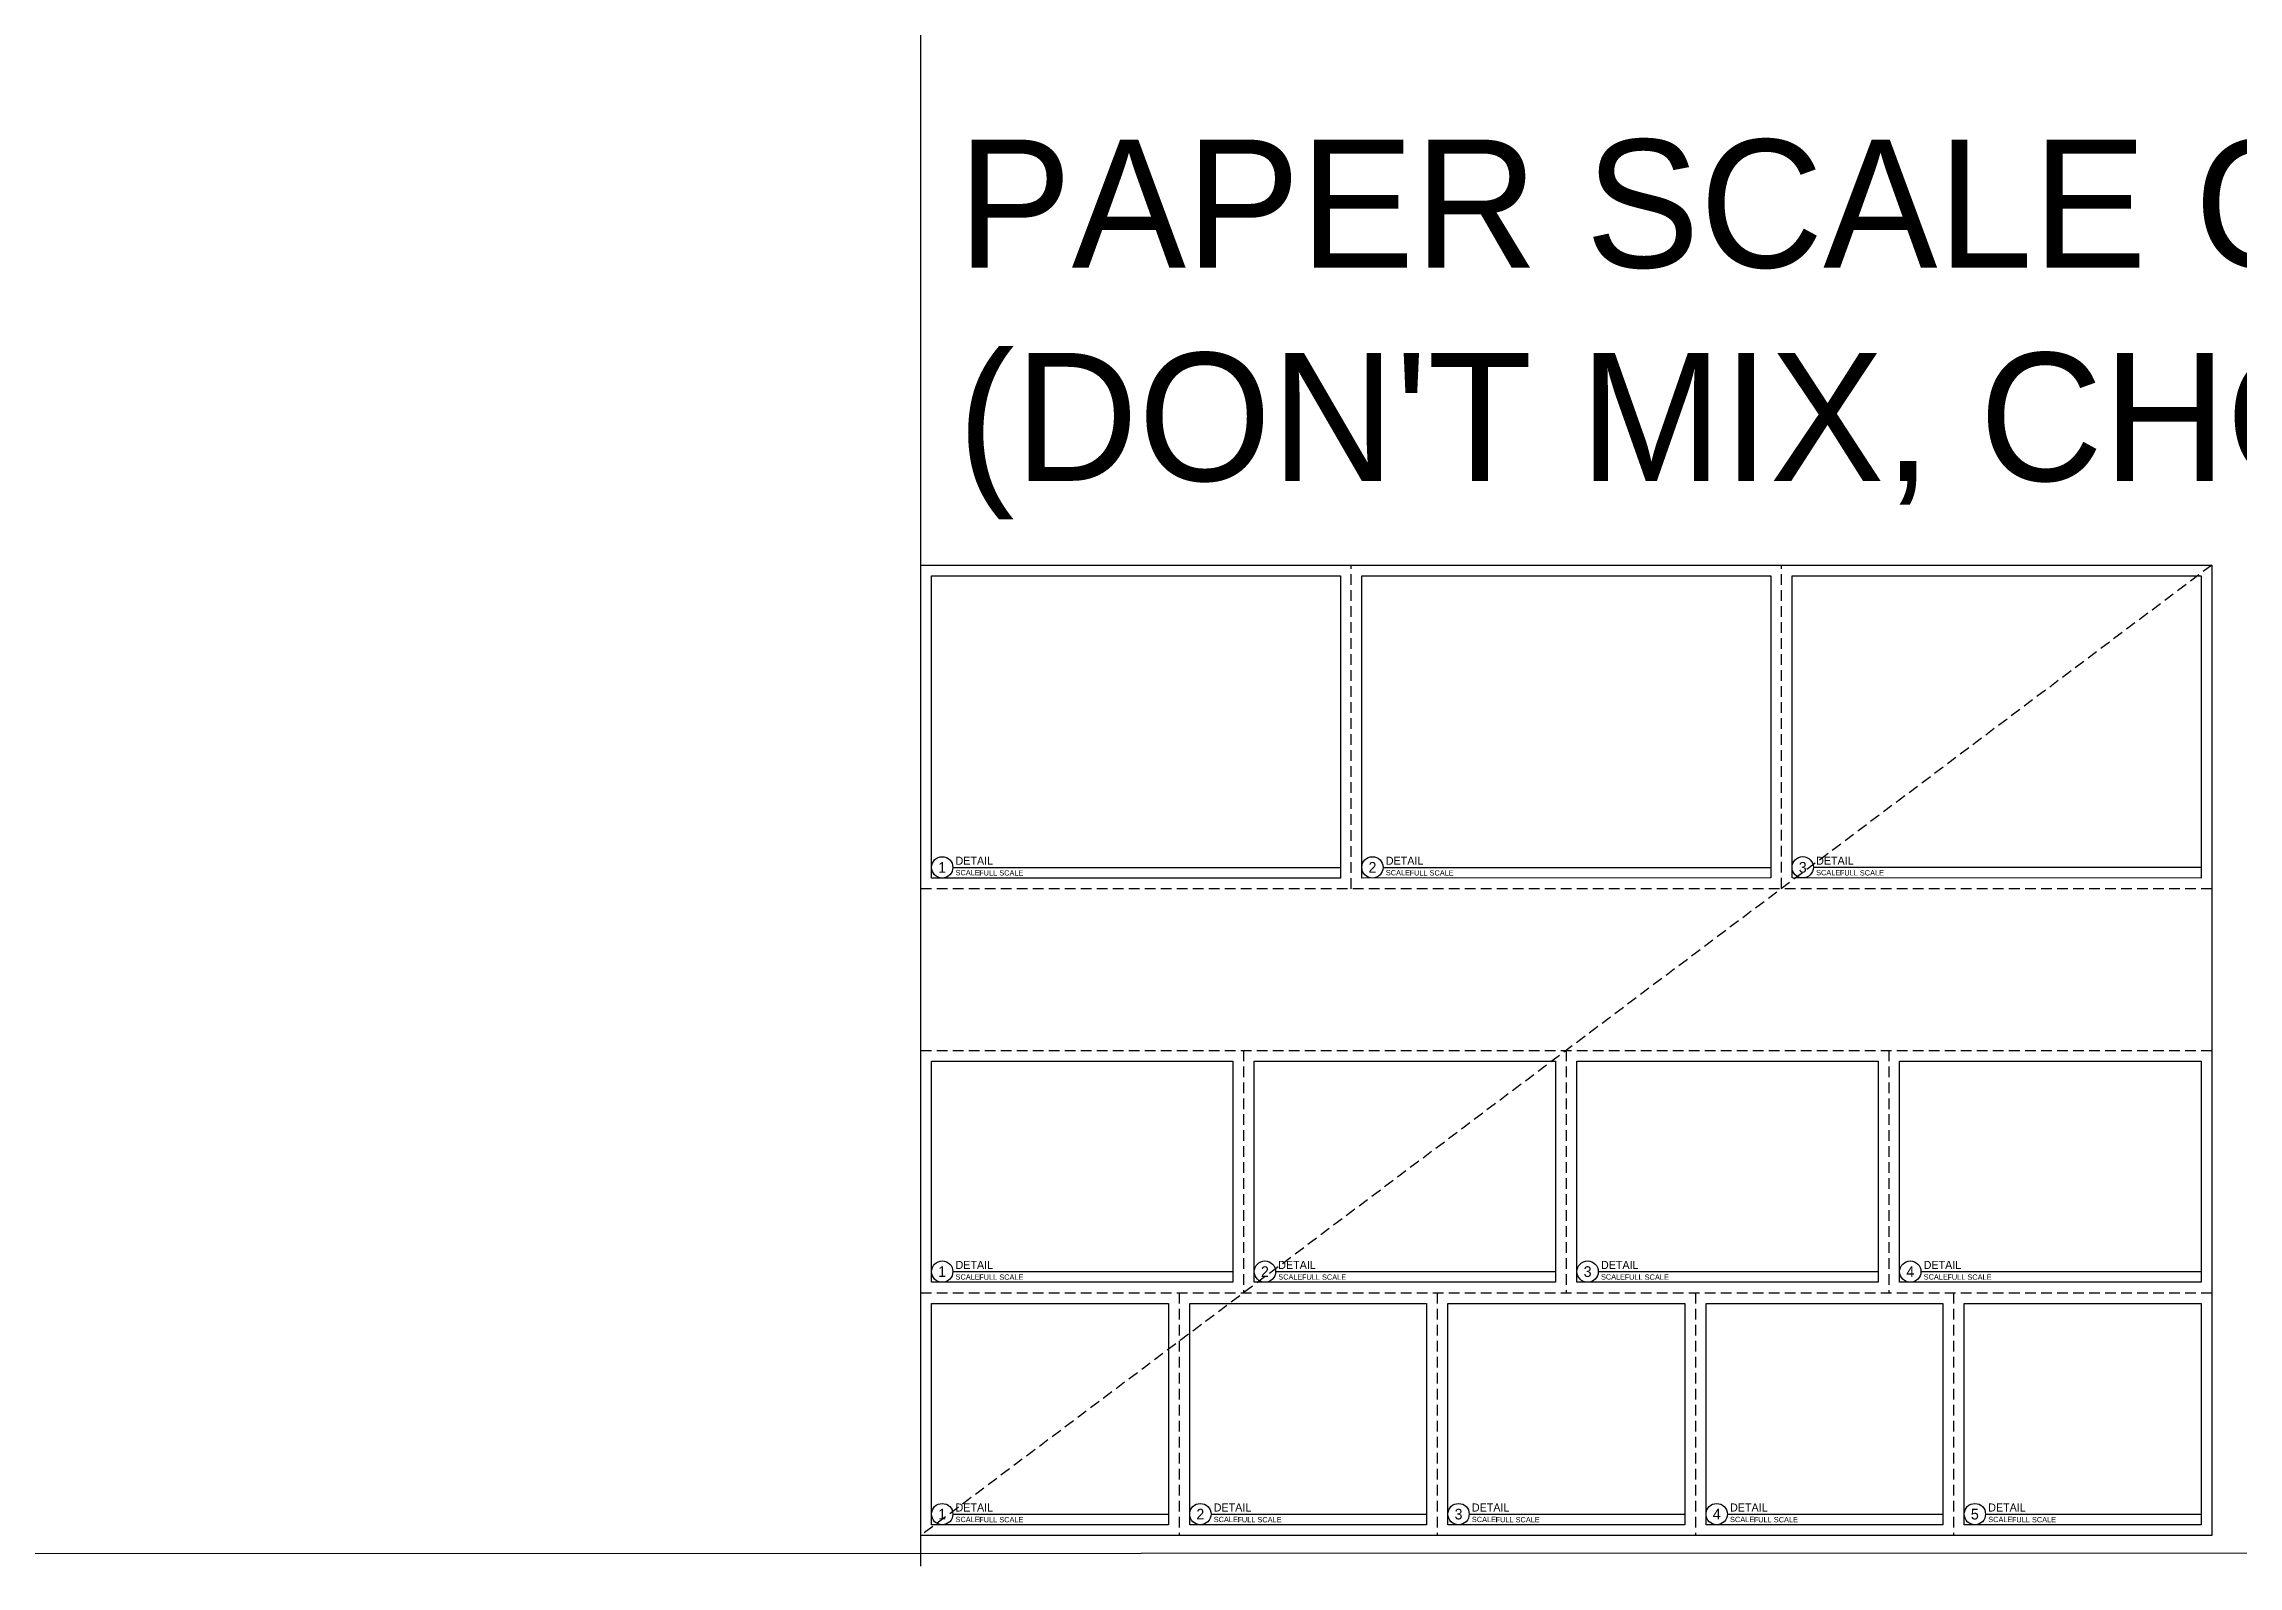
# Model space of a CAD drawing. Header units: inches. Extents: x -415 to 14109, y -1276 to 3235.
# Drawn here: x 406.5 to 457.9, y -1242.6 to -1206.9 of the extents above; entities that cross this region are included whole.
import ezdxf
from ezdxf.enums import TextEntityAlignment as Align

# ---------------------------------------------------------------- set-up
doc = ezdxf.new("R2010")
doc.units = ezdxf.units.IN
doc.header["$MEASUREMENT"] = 0
doc.linetypes.add('HIDDEN', pattern=[0.375, 0.25, -0.125])
doc.layers.add('L-ANNO-TTLB', color=7, linetype='Continuous')
doc.layers.add('L-TTLB', color=7, linetype='Continuous')
doc.layers.add('L-NPLT', color=11, linetype='Continuous', plot=False)
doc.styles.add('TEXT 1-2', font='', dxfattribs={"height": 3})
doc.styles.add('TEXT-PAPER 1-8', font='', dxfattribs={"height": 0.125})
doc.styles.get('TEXT 1-2').set_extended_font_data('Avenir LT Std 55 Roman')
doc.styles.get('TEXT-PAPER 1-8').set_extended_font_data('Avenir LT Std 55 Roman')

# ---------------------------------------------------------------- blocks, each defined once
blk = doc.blocks.new('*U72')
blk.add_line((0.75, 0.5), (9.833, 0.5))
blk.add_circle((0.5, 0.5), 0.25)
at = {"color": 4, "insert": (0.813, 0.438), "char_height": 0.125, "width": 0.44006, "attachment_point": 1, "style": 'TEXT-PAPER 1-8'}
blk.add_mtext('SCALE:', dxfattribs=at)
at = {"color": 4, "style": 'TEXT-PAPER 1-8'}
blk.add_attdef('#', text='', height=0.25, dxfattribs=at).set_placement((0.5, 0.5), align=Align.MIDDLE_CENTER)
for tag, p, height in [('DETAIL', (0.813, 0.562), 0.188), ('SCALE', (1.368, 0.308), 0.125)]:
    blk.add_attdef(tag, p, '', height=height, dxfattribs=at)
blk = doc.blocks.new('*U69')
blk.add_line((0.75, 0.5), (7.313, 0.5))
blk.add_circle((0.5, 0.5), 0.25)
at = {"color": 4, "insert": (0.813, 0.438), "char_height": 0.125, "width": 0.44006, "attachment_point": 1, "style": 'TEXT-PAPER 1-8'}
blk.add_mtext('SCALE:', dxfattribs=at)
at = {"color": 4, "style": 'TEXT-PAPER 1-8'}
blk.add_attdef('#', text='', height=0.25, dxfattribs=at).set_placement((0.5, 0.5), align=Align.MIDDLE_CENTER)
for tag, p, height in [('DETAIL', (0.813, 0.562), 0.188), ('SCALE', (1.368, 0.308), 0.125)]:
    blk.add_attdef(tag, p, '', height=height, dxfattribs=at)
blk = doc.blocks.new('*U70')
blk.add_line((0.75, 0.5), (5.8, 0.5))
blk.add_circle((0.5, 0.5), 0.25)
at = {"color": 4, "insert": (0.813, 0.438), "char_height": 0.125, "width": 0.44006, "attachment_point": 1, "style": 'TEXT-PAPER 1-8'}
blk.add_mtext('SCALE:', dxfattribs=at)
at = {"color": 4, "style": 'TEXT-PAPER 1-8'}
blk.add_attdef('#', text='', height=0.25, dxfattribs=at).set_placement((0.5, 0.5), align=Align.MIDDLE_CENTER)
for tag, p, height in [('DETAIL', (0.813, 0.562), 0.188), ('SCALE', (1.368, 0.308), 0.125)]:
    blk.add_attdef(tag, p, '', height=height, dxfattribs=at)
blk = doc.blocks.new('*U71')
blk.add_line((0.75, 0.5), (5.801, 0.5))
blk.add_circle((0.5, 0.5), 0.25)
at = {"color": 4, "insert": (0.813, 0.438), "char_height": 0.125, "width": 0.44006, "attachment_point": 1, "style": 'TEXT-PAPER 1-8'}
blk.add_mtext('SCALE:', dxfattribs=at)
at = {"color": 4, "style": 'TEXT-PAPER 1-8'}
blk.add_attdef('#', text='', height=0.25, dxfattribs=at).set_placement((0.5, 0.5), align=Align.MIDDLE_CENTER)
for tag, p, height in [('DETAIL', (0.813, 0.562), 0.188), ('SCALE', (1.368, 0.308), 0.125)]:
    blk.add_attdef(tag, p, '', height=height, dxfattribs=at)
blk = doc.blocks.new('*U73')
blk.add_line((0.75, 0.5), (9.832, 0.5))
blk.add_circle((0.5, 0.5), 0.25)
at = {"color": 4, "insert": (0.813, 0.438), "char_height": 0.125, "width": 0.44006, "attachment_point": 1, "style": 'TEXT-PAPER 1-8'}
blk.add_mtext('SCALE:', dxfattribs=at)
at = {"color": 4, "style": 'TEXT-PAPER 1-8'}
blk.add_attdef('#', text='', height=0.25, dxfattribs=at).set_placement((0.5, 0.5), align=Align.MIDDLE_CENTER)
for tag, p, height in [('DETAIL', (0.813, 0.562), 0.188), ('SCALE', (1.368, 0.308), 0.125)]:
    blk.add_attdef(tag, p, '', height=height, dxfattribs=at)

msp = doc.modelspace()

# ---------------------------------------------------------------- linework, layer by layer
msp.add_lwpolyline([(-192.85099, -192.26476), (1627.01781, -191.54564), (1627.01781, -1241.90897), (-414.77704, -1242.6281), (-414.77704, -192.26476), (-341.30997, -192.26476)])
at = {"layer": 'L-NPLT', "linetype": 'HIDDEN'}
for p, q in [((457.26781, -1219.15897), (427.01781, -1241.90897)), ((457.26781, -1219.15897), (427.01781, -1241.90897)), ((437.10114, -1226.74299), (437.10114, -1219.15897)), ((447.18447, -1226.74162), (447.18447, -1219.15759)), ((427.01781, -1226.7423), (457.26781, -1226.7423)), ((427.01781, -1230.53397), (457.26781, -1230.53397)), ((434.58031, -1230.53397), (434.58031, -1236.22147)), ((442.14281, -1230.53397), (442.14281, -1236.22147)), ((449.70531, -1230.53397), (449.70531, -1236.22147)), ((427.01781, -1236.22147), (457.26781, -1236.22147)), ((433.06781, -1236.22147), (433.06781, -1241.90897)), ((439.11781, -1236.22147), (439.11781, -1241.90897)), ((445.16781, -1236.22147), (445.16781, -1241.90897)), ((451.21781, -1236.22147), (451.21781, -1241.90897))]:
    msp.add_line(p, q, dxfattribs=at)
at = {"layer": 'L-NPLT'}
for points in [[(427.01781, -1219.15897), (457.26781, -1219.15897), (457.26781, -1241.90897), (427.01781, -1241.90897)], [(427.26781, -1219.40897), (436.85114, -1219.40897), (436.85114, -1226.49299), (427.26781, -1226.49299)], [(437.35114, -1219.40897), (446.93447, -1219.40759), (446.93447, -1226.49162), (437.35114, -1226.49299)], [(447.43447, -1219.40759), (457.01781, -1219.40897), (457.01781, -1226.49299), (447.43447, -1226.49162)], [(427.26781, -1230.78397), (434.33031, -1230.78397), (434.33031, -1235.97147), (427.26781, -1235.97147)], [(434.83031, -1230.78397), (441.89281, -1230.78397), (441.89281, -1235.97147), (434.83031, -1235.97147)], [(442.39281, -1230.78397), (449.45531, -1230.78397), (449.45531, -1235.97147), (442.39281, -1235.97147)], [(449.95531, -1230.78397), (457.01781, -1230.78397), (457.01781, -1235.97147), (449.95531, -1235.97147)], [(427.26781, -1236.47147), (432.81781, -1236.47147), (432.81781, -1241.65897), (427.26781, -1241.65897)], [(433.31781, -1236.47147), (438.86781, -1236.47147), (438.86781, -1241.65897), (433.31781, -1241.65897)], [(439.36781, -1236.47147), (444.91781, -1236.47147), (444.91781, -1241.65897), (439.36781, -1241.65897)], [(445.41781, -1236.47147), (450.96781, -1236.47147), (450.96781, -1241.65897), (445.41781, -1241.65897)], [(451.46781, -1236.47147), (457.01781, -1236.47147), (457.01781, -1241.65897), (451.46781, -1241.65897)]]:
    msp.add_lwpolyline(points, close=True, dxfattribs=at)
at = {"layer": 'L-TTLB'}
msp.add_lwpolyline([(427.01781, -1242.6281), (427.01781, -192.01982)], dxfattribs=at)

# ---------------------------------------------------------------- block references
at = {"layer": 'L-ANNO-TTLB'}
for name, p, values in [('*U73', (427.01781, -1226.74299), {'DETAIL': 'DETAIL', '#': '1', 'SCALE': 'FULL SCALE'}), ('*U73', (437.10114, -1226.74299), {'DETAIL': 'DETAIL', '#': '2', 'SCALE': 'FULL SCALE'}), ('*U72', (447.18447, -1226.74162), {'DETAIL': 'DETAIL', '#': '3', 'SCALE': 'FULL SCALE'}), ('*U69', (427.01781, -1236.22147), {'DETAIL': 'DETAIL', '#': '1', 'SCALE': 'FULL SCALE'}), ('*U69', (434.58031, -1236.22147), {'DETAIL': 'DETAIL', '#': '2', 'SCALE': 'FULL SCALE'}), ('*U69', (442.14281, -1236.22147), {'DETAIL': 'DETAIL', '#': '3', 'SCALE': 'FULL SCALE'}), ('*U69', (449.70531, -1236.22147), {'DETAIL': 'DETAIL', '#': '4', 'SCALE': 'FULL SCALE'}), ('*U71', (427.01781, -1241.90897), {'DETAIL': 'DETAIL', '#': '1', 'SCALE': 'FULL SCALE'}), ('*U71', (433.06781, -1241.90897), {'DETAIL': 'DETAIL', '#': '2', 'SCALE': 'FULL SCALE'}), ('*U71', (439.11781, -1241.90897), {'DETAIL': 'DETAIL', '#': '3', 'SCALE': 'FULL SCALE'}), ('*U71', (445.16781, -1241.90897), {'DETAIL': 'DETAIL', '#': '4', 'SCALE': 'FULL SCALE'}), ('*U70', (451.21781, -1241.90897), {'DETAIL': 'DETAIL', '#': '5', 'SCALE': 'FULL SCALE'})]:
    msp.add_blockref(name, p, dxfattribs=at).add_auto_attribs(values)

# ---------------------------------------------------------------- texts
at = {"layer": 'L-NPLT', "insert": (427.87796, -1209.17885), "char_height": 3, "attachment_point": 1, "style": 'TEXT 1-2'}
msp.add_mtext("\\A1;PAPER SCALE GRID:\\P(DON'T MIX, CHOSE ONE)", dxfattribs=at)

doc.saveas('drawing.dxf')
